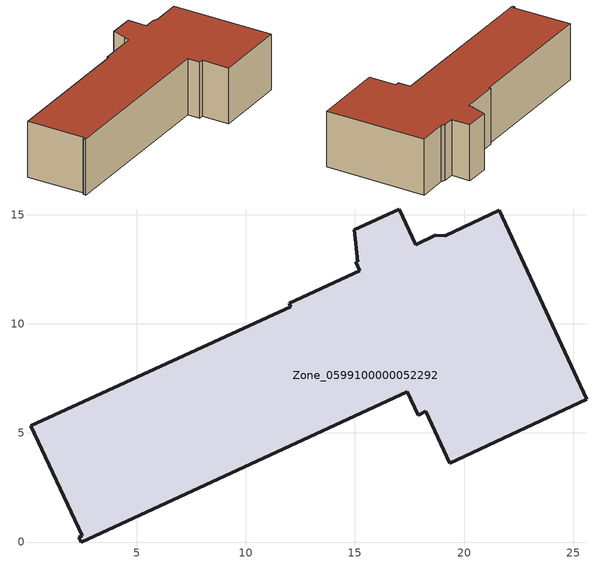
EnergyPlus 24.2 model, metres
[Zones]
Zone_0599100000052292
 floor ground (C_G): 17.89,5.81 17.39,6.88 2.45,0 2.35,0.22 2.5,0.28 0.15,5.32 12.05,10.79 11.98,10.94 15.23,12.43 15.04,12.84 15.12,12.85 14.96,14.31 17.02,15.26 17.78,13.63 18.68,14.05 19.14,14.03 21.62,15.2 25.62,6.54 19.34,3.61 18.25,5.98 z0
 wall outside (C_F): 17.39,6.88 17.89,5.81 18.25,5.98 19.34,3.61 25.62,6.54 21.62,15.2 19.14,14.03 18.68,14.05 17.78,13.63 17.02,15.26 14.96,14.31 15.12,12.85 15.04,12.84 15.23,12.43 11.98,10.94 12.05,10.79 0.15,5.32 2.5,0.28 2.35,0.22 2.45,0 17.39,6.88 z0:5.32
 roof outside (C_R): 2.45,0 17.39,6.88 17.89,5.81 18.25,5.98 19.34,3.61 25.62,6.54 21.62,15.2 19.14,14.03 18.68,14.05 17.78,13.63 17.02,15.26 14.96,14.31 15.12,12.85 15.04,12.84 15.23,12.43 11.98,10.94 12.05,10.79 0.15,5.32 2.5,0.28 2.35,0.22 z5.32
[BUILDING]
Pand.0599100000052292: North Axis=0; Terrain=City; Loads Convergence Tolerance Value=0.04; Temperature Convergence Tolerance Value=0.4; Solar Distribution=FullExterior; Maximum Number of Warmup Days=25; Minimum Number of Warmup Days=1
[Site:Location]
Rotterdam.The.Hague.AP_ZH_NLD Design_Conditions: Latitude=51.96; Longitude=4.45; Time Zone=1; Elevation=-4.5
[SITE:GROUNDTEMPERATURE:BUILDINGSURFACE]
18, 18, 18, 18, 18, 18, 18, 18, 18, 18, 18, 18
[MATERIAL] Thermal Absorptance=0.9; Solar Absorptance=0.7; Visible Absorptance=0.7
Name | Roughness | Thickness | Conductivity | Density | Specific Heat
G.D.1965 | MediumSmooth | 0.15 | 1 | 540 | 1210
F.D.1965 | Rough | 0.3 | 0.857143 | 1920 | 840
R.D.1965 | MediumRough | 0.2 | 0.08 | 1500 | 1000
[CONSTRUCTION]
C_G: G.D.1965
C_F: F.D.1965
C_R: R.D.1965
[ZONE]
Zone_0599100000052292: Type=1; Multiplier=1; Ceiling Height=Autocalculate; Volume=Autocalculate; Floor Area=autocalculate; Part of Total Floor Area=Yes
[ZONEINFILTRATION:DESIGNFLOWRATE]
Infil_Zone_0599100000052292: Zone or ZoneList or Space or SpaceList=Zone_0599100000052292; Schedule=AlwaysOn; Design Flow Rate Calculation Method=Flow/Area; Flow Rate per Floor Area=0.0042; Constant Term Coefficient=1; Temperature Term Coefficient=0; Velocity Term Coefficient=0; Velocity Squared Term Coefficient=0
[HVACTEMPLATE:ZONE:IDEALLOADSAIRSYSTEM]
Zone_0599100000052292: Maximum Heating Supply Air Temperature=50; Minimum Cooling Supply Air Temperature=13; Maximum Heating Supply Air Humidity Ratio=0.0156; Minimum Cooling Supply Air Humidity Ratio=0.0077; Heating Limit=NoLimit; Cooling Limit=NoLimit; Dehumidification Control Type=ConstantSensibleHeatRatio; Cooling Sensible Heat Ratio=0.7; Dehumidification Setpoint=60; Humidification Control Type=None; Humidification Setpoint=30; Outdoor Air Method=None; Outdoor Air Flow Rate per Person=0.00944; Outdoor Air Flow Rate per Zone Floor Area=0; Outdoor Air Flow Rate per Zone=0; Demand Controlled Ventilation Type=None; Outdoor Air Economizer Type=NoEconomizer; Heat Recovery Type=None; Sensible Heat Recovery Effectiveness=0.7; Latent Heat Recovery Effectiveness=0.65
[ZONECONTROL:THERMOSTAT]
ThermostatControl_Zone_0599100000052292: Zone or ZoneList=Zone_0599100000052292; Control Type Schedule=DualSetpointControlType; Control 1=Thermostat_Zone_0599100000052292; Temperature Difference Between Cutout And Setpoint=0
[THERMOSTATSETPOINT:DUALSETPOINT]
Thermostat_Zone_0599100000052292: Heating Setpoint Temperature Schedule=HeatingSetpoint_Zone_0599100000052292; Cooling Setpoint Temperature Schedule=CoolingSetpoint_Zone_0599100000052292
[SCHEDULE:COMPACT]
HeatingSetpoint_Zone_0599100000052292: Through: 12/31, For: AllDays, Until: 24:00, 21
CoolingSetpoint_Zone_0599100000052292: Through: 12/31, For: AllDays, Until: 24:00, 24
DualSetpointControlType: Through: 12/31, For: AllDays, Until: 24:00, 4
AlwaysOn: Through: 12/31, For: AllDays, Until: 24:00, 1
